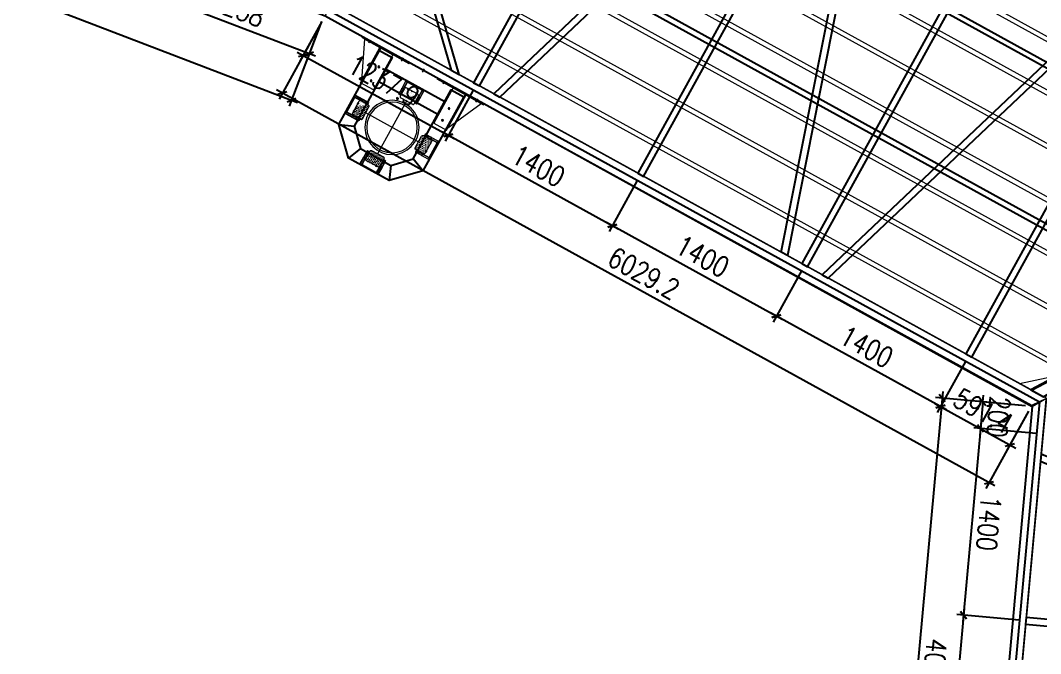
# Model space of a CAD drawing. Extents: x 15372 to 116961, y 24572 to 128109.
# Drawn here: x 82298 to 89921, y 89441 to 94173 of the extents above; entities that cross this region are included whole.
import ezdxf

# ---------------------------------------------------------------- set-up
doc = ezdxf.new("R2010")
doc.units = 0
doc.header["$LTSCALE"] = 1000
doc.header["$MEASUREMENT"] = 0
for name, pattern in [('CENTER', [2, 1.25, -0.25, 0.25, -0.25]), ('DASHED', [0.75, 0.5, -0.25]), ('HIDDEN', [0.375, 0.25, -0.125])]:
    doc.linetypes.add(name, pattern=pattern)
for name, color, linetype in [('主框型材', 4, 'Continuous'), ('卡槽', 242, 'Continuous'), ('标注', 9, 'Continuous'), ('连接端梁', 130, 'Continuous'), ('铝横梁', 220, 'Continuous')]:
    doc.layers.add(name, color=color, linetype=linetype)
for name, color, linetype, lineweight in [('加强板', 140, 'Continuous', 18), ('导框型材', 2, 'Continuous', 18), ('虚线', 8, 'Continuous', 0), ('轮子座', 7, 'Continuous', 9), ('铝主梁', 3, 'Continuous', 9), ('铝龙骨', 7, 'Continuous', 9)]:
    doc.layers.add(name, color=color, linetype=linetype, lineweight=lineweight)
doc.styles.add('HZTXT', font='txtw.shx', dxfattribs={"width": 0.8, "bigfont": 'hztxtw.shx'})
doc.dimstyles.new('DIM-50', dxfattribs={"dimscale": 50, "dimtxt": 3, "dimasz": 1, "dimexe": 1, "dimexo": 1, "dimgap": 1, "dimtad": 1, "dimdec": 1, "dimdsep": 46, "dimtxsty": 'HZTXT', "dimblk": 'OBLIQUE', "dimblk1": 'ARCHTICK', "dimblk2": 'OBLIQUE', "dimcen": 0, "dimdle": 1, "dimclrd": 9, "dimclre": 9, "dimclrt": 2, "dimadec": 1, "dimazin": 0, "dimtfac": 1, "dimtdec": 1, "dimtix": 1, "dimtmove": 2, "dimatfit": 3, "dimldrblk": 'OBLIQUE', "dimfxl": 15, "dimtolj": 1, "dimtzin": 0, "dimarcsym": 1})
pattern_1 = [(0, (1212.185, -561.11), (6.35, 12.7), [0, -12.7])]

# ---------------------------------------------------------------- blocks, each defined once
blk = doc.blocks.new('_Oblique')
at = {"color": 0, "linetype": 'ByBlock', "lineweight": -2}
blk.add_line((-0.5, -0.5), (0.5, 0.5), dxfattribs=at)
blk = doc.blocks.new('*D705')
at = {"layer": 'Defpoints', "color": 0, "transparency": 16777216}
for p in [(49245.7, 68127.9), (57321.7, 68127.9), (57321.7, 67449.2)]:
    blk.add_point(p, dxfattribs=at)
at = {"layer": '标注', "color": 9, "lineweight": -2, "transparency": 16777216}
for p, q in [((49245.7, 68077.9), (49245.7, 67399.2)), ((57321.7, 68077.9), (57321.7, 67399.2)), ((49195.7, 67449.2), (57371.7, 67449.2))]:
    blk.add_line(p, q, dxfattribs=at)
at = {"layer": '标注', "color": 9, "lineweight": -2, "transparency": 16777216, "xscale": 50, "yscale": 50, "zscale": 50}
for p, rotation in [((49245.7, 67449.2), 180.0003109579486), ((57321.7, 67449.2), 0.0003109579486354188)]:
    blk.add_blockref('_Oblique', p, dxfattribs=dict(at, rotation=rotation))
at = {"layer": '标注', "color": 2, "transparency": 16777216, "insert": (53283.7, 67574.2), "char_height": 150, "attachment_point": 5, "rotation": 0.00031, "style": 'HZTXT'}
blk.add_mtext('\\A1;8076', dxfattribs=at)
blk = doc.blocks.new('_ArchTick')
at = {"color": 0, "linetype": 'ByBlock', "const_width": 0.4}
blk.add_lwpolyline([(-0.5, -0.5), (0.5, 0.5)], dxfattribs=at)
blk = doc.blocks.new('*D709')
at = {"layer": 'Defpoints', "color": 0, "transparency": 16777216}
for p in [(56083.7, 68225.9), (57321.7, 68127.9), (56083.7, 67818.6)]:
    blk.add_point(p, dxfattribs=at)
at = {"layer": '标注', "color": 9, "lineweight": -2, "transparency": 16777216}
for p, q in [((56083.7, 68175.9), (56083.7, 67768.6)), ((57321.7, 68077.9), (57321.7, 67768.6)), ((57371.7, 67818.6), (56033.7, 67818.6))]:
    blk.add_line(p, q, dxfattribs=at)
at = {"layer": '标注', "color": 9, "lineweight": -2, "transparency": 16777216, "xscale": 50, "yscale": 50, "zscale": 50, "rotation": 180}
blk.add_blockref('_Oblique', (56083.7, 67818.6), dxfattribs=at)
at = {"layer": '标注', "color": 9, "lineweight": -2, "transparency": 16777216, "xscale": 50, "yscale": 50, "zscale": 50}
blk.add_blockref('_Oblique', (57321.7, 67818.6), dxfattribs=at)
at = {"layer": '标注', "color": 2, "transparency": 16777216, "insert": (56702.7, 67943.6), "char_height": 150, "attachment_point": 5, "style": 'HZTXT'}
blk.add_mtext('\\A1;1238', dxfattribs=at)
blk = doc.blocks.new('*D741')
at = {"layer": 'Defpoints', "color": 0, "transparency": 16777216}
for p in [(63533.7, 67995.2), (69563, 67995.2), (63533.7, 67334.3)]:
    blk.add_point(p, dxfattribs=at)
at = {"layer": '标注', "color": 9, "lineweight": -2, "transparency": 16777216}
for p, q in [((63533.7, 67945.2), (63533.7, 67284.3)), ((69563, 67945.2), (69563, 67284.3)), ((69613, 67334.3), (63483.7, 67334.3))]:
    blk.add_line(p, q, dxfattribs=at)
at = {"layer": '标注', "color": 9, "lineweight": -2, "transparency": 16777216, "xscale": 50, "yscale": 50, "zscale": 50}
for p, rotation in [((63533.7, 67334.3), 179.9999999898094), ((69563, 67334.3), 359.9999999898094)]:
    blk.add_blockref('_Oblique', p, dxfattribs=dict(at, rotation=rotation))
at = {"layer": '标注', "color": 2, "transparency": 16777216, "insert": (66548.4, 67459.3), "char_height": 150, "attachment_point": 5, "rotation": 360, "style": 'HZTXT'}
blk.add_mtext('\\A1;6029.2', dxfattribs=at)
blk = doc.blocks.new('*D744')
at = {"layer": 'Defpoints', "color": 0, "transparency": 16777216}
for p in [(68971.6, 68093.2), (69563, 67995.2), (69563, 67657.1)]:
    blk.add_point(p, dxfattribs=at)
at = {"layer": '标注', "color": 9, "lineweight": -2, "transparency": 16777216}
for p, q in [((68971.6, 68043.2), (68971.6, 67607.1)), ((69563, 67945.2), (69563, 67607.1)), ((68921.6, 67657.1), (69613, 67657.1))]:
    blk.add_line(p, q, dxfattribs=at)
at = {"layer": '标注', "color": 9, "lineweight": -2, "transparency": 16777216, "xscale": 50, "yscale": 50, "zscale": 50, "rotation": 180}
blk.add_blockref('_Oblique', (68971.6, 67657.1), dxfattribs=at)
at = {"layer": '标注', "color": 9, "lineweight": -2, "transparency": 16777216, "xscale": 50, "yscale": 50, "zscale": 50}
blk.add_blockref('_Oblique', (69563, 67657.1), dxfattribs=at)
at = {"layer": '标注', "color": 2, "transparency": 16777216, "insert": (69267.3, 67782.1), "char_height": 150, "attachment_point": 5, "style": 'HZTXT'}
blk.add_mtext('\\A1;591.4', dxfattribs=at)
blk = doc.blocks.new('*D745')
at = {"layer": 'Defpoints', "color": 0, "transparency": 16777216}
for p in [(64771.6, 68093.2), (63533.7, 67995.2), (64771.6, 67657.1)]:
    blk.add_point(p, dxfattribs=at)
at = {"layer": '标注', "color": 9, "lineweight": -2, "transparency": 16777216}
for p, q in [((64771.6, 68043.2), (64771.6, 67607.1)), ((63533.7, 67945.2), (63533.7, 67607.1)), ((63483.7, 67657.1), (64821.6, 67657.1))]:
    blk.add_line(p, q, dxfattribs=at)
at = {"layer": '标注', "color": 9, "lineweight": -2, "transparency": 16777216, "xscale": 50, "yscale": 50, "zscale": 50, "rotation": 180}
blk.add_blockref('_Oblique', (63533.7, 67657.1), dxfattribs=at)
at = {"layer": '标注', "color": 9, "lineweight": -2, "transparency": 16777216, "xscale": 50, "yscale": 50, "zscale": 50}
blk.add_blockref('_Oblique', (64771.6, 67657.1), dxfattribs=at)
at = {"layer": '标注', "color": 2, "transparency": 16777216, "insert": (64152.7, 67782.1), "char_height": 150, "attachment_point": 5, "style": 'HZTXT'}
blk.add_mtext('\\A1;1237.9', dxfattribs=at)
blk = doc.blocks.new('*D746')
at = {"layer": 'Defpoints', "color": 0, "transparency": 16777216}
for p in [(67571.6, 68093.2), (68971.6, 68093.2), (67571.6, 67657.1)]:
    blk.add_point(p, dxfattribs=at)
at = {"layer": '标注', "color": 9, "lineweight": -2, "transparency": 16777216}
for p, q in [((67571.6, 68043.2), (67571.6, 67607.1)), ((68971.6, 68043.2), (68971.6, 67607.1)), ((69021.6, 67657.1), (67521.6, 67657.1))]:
    blk.add_line(p, q, dxfattribs=at)
at = {"layer": '标注', "color": 9, "lineweight": -2, "transparency": 16777216, "xscale": 50, "yscale": 50, "zscale": 50, "rotation": 180}
blk.add_blockref('_Oblique', (67571.6, 67657.1), dxfattribs=at)
at = {"layer": '标注', "color": 9, "lineweight": -2, "transparency": 16777216, "xscale": 50, "yscale": 50, "zscale": 50}
blk.add_blockref('_Oblique', (68971.6, 67657.1), dxfattribs=at)
at = {"layer": '标注', "color": 2, "transparency": 16777216, "insert": (68271.6, 67782.1), "char_height": 150, "attachment_point": 5, "style": 'HZTXT'}
blk.add_mtext('\\A1;1400', dxfattribs=at)
blk = doc.blocks.new('*D747')
at = {"layer": 'Defpoints', "color": 0, "transparency": 16777216}
for p in [(66171.6, 68093.2), (67571.6, 68093.2), (66171.6, 67657.1)]:
    blk.add_point(p, dxfattribs=at)
at = {"layer": '标注', "color": 9, "lineweight": -2, "transparency": 16777216}
for p, q in [((66171.6, 68043.2), (66171.6, 67607.1)), ((67571.6, 68043.2), (67571.6, 67607.1)), ((67621.6, 67657.1), (66121.6, 67657.1))]:
    blk.add_line(p, q, dxfattribs=at)
at = {"layer": '标注', "color": 9, "lineweight": -2, "transparency": 16777216, "xscale": 50, "yscale": 50, "zscale": 50, "rotation": 180}
blk.add_blockref('_Oblique', (66171.6, 67657.1), dxfattribs=at)
at = {"layer": '标注', "color": 9, "lineweight": -2, "transparency": 16777216, "xscale": 50, "yscale": 50, "zscale": 50}
blk.add_blockref('_Oblique', (67571.6, 67657.1), dxfattribs=at)
at = {"layer": '标注', "color": 2, "transparency": 16777216, "insert": (66871.6, 67782.1), "char_height": 150, "attachment_point": 5, "style": 'HZTXT'}
blk.add_mtext('\\A1;1400', dxfattribs=at)
blk = doc.blocks.new('*D748')
at = {"layer": 'Defpoints', "color": 0, "transparency": 16777216}
for p in [(64771.6, 68093.2), (66171.6, 68093.2), (64771.6, 67657.1)]:
    blk.add_point(p, dxfattribs=at)
at = {"layer": '标注', "color": 9, "lineweight": -2, "transparency": 16777216}
for p, q in [((64771.6, 68043.2), (64771.6, 67607.1)), ((66171.6, 68043.2), (66171.6, 67607.1)), ((66221.6, 67657.1), (64721.6, 67657.1))]:
    blk.add_line(p, q, dxfattribs=at)
at = {"layer": '标注', "color": 9, "lineweight": -2, "transparency": 16777216, "xscale": 50, "yscale": 50, "zscale": 50, "rotation": 180}
blk.add_blockref('_Oblique', (64771.6, 67657.1), dxfattribs=at)
at = {"layer": '标注', "color": 9, "lineweight": -2, "transparency": 16777216, "xscale": 50, "yscale": 50, "zscale": 50}
blk.add_blockref('_Oblique', (66171.6, 67657.1), dxfattribs=at)
at = {"layer": '标注', "color": 2, "transparency": 16777216, "insert": (65471.6, 67782.1), "char_height": 150, "attachment_point": 5, "style": 'HZTXT'}
blk.add_mtext('\\A1;1400', dxfattribs=at)
blk = doc.blocks.new('*D756')
at = {"layer": 'Defpoints', "color": 0, "transparency": 16777216}
for p in [(80432.8, 68187.8), (84432.8, 68187.8), (84432.8, 67511.8)]:
    blk.add_point(p, dxfattribs=at)
at = {"layer": '标注', "color": 9, "lineweight": -2, "transparency": 16777216}
for p, q in [((80432.8, 68137.8), (80432.8, 67461.8)), ((84432.8, 68137.8), (84432.8, 67461.8)), ((80382.8, 67511.8), (84482.8, 67511.8))]:
    blk.add_line(p, q, dxfattribs=at)
at = {"layer": '标注', "color": 9, "lineweight": -2, "transparency": 16777216, "xscale": 50, "yscale": 50, "zscale": 50}
for p, rotation in [((80432.8, 67511.8), 179.999617407945), ((84432.8, 67511.8), 359.999617407945)]:
    blk.add_blockref('_Oblique', p, dxfattribs=dict(at, rotation=rotation))
at = {"layer": '标注', "color": 2, "transparency": 16777216, "insert": (82432.8, 67636.8), "char_height": 150, "attachment_point": 5, "rotation": 359.99962, "style": 'HZTXT'}
blk.add_mtext('\\A1;4000', dxfattribs=at)
blk = doc.blocks.new('*D757')
at = {"layer": 'Defpoints', "color": 0, "transparency": 16777216}
for p in [(80632.8, 68285.8), (80432.8, 68187.8), (80632.8, 67817.4)]:
    blk.add_point(p, dxfattribs=at)
at = {"layer": '标注', "color": 9, "lineweight": -2, "transparency": 16777216}
for p, q in [((80632.8, 68235.8), (80632.8, 67767.4)), ((80432.8, 68137.8), (80432.8, 67767.4)), ((80432.8, 67817.4), (80382.8, 67817.4)), ((80432.8, 67817.4), (80632.8, 67817.4)), ((80632.8, 67817.4), (80682.8, 67817.4))]:
    blk.add_line(p, q, dxfattribs=at)
at = {"layer": '标注', "color": 9, "lineweight": -2, "transparency": 16777216, "xscale": 50, "yscale": 50, "zscale": 50}
blk.add_blockref('_Oblique', (80432.8, 67817.4), dxfattribs=at)
at = {"layer": '标注', "color": 9, "lineweight": -2, "transparency": 16777216, "xscale": 50, "yscale": 50, "zscale": 50, "rotation": 180}
blk.add_blockref('_Oblique', (80632.8, 67817.4), dxfattribs=at)
at = {"layer": '标注', "color": 2, "transparency": 16777216, "insert": (80532.8, 67942.4), "char_height": 150, "attachment_point": 5, "style": 'HZTXT'}
blk.add_mtext('\\A1;200', dxfattribs=at)
blk = doc.blocks.new('*D758')
at = {"color": 9, "lineweight": -2, "transparency": 16777216}
for p, q in [((80632.8, 68235.8), (80632.8, 67767.4)), ((82032.8, 68235.8), (82032.8, 67767.4)), ((80582.8, 67817.4), (82082.8, 67817.4))]:
    blk.add_line(p, q, dxfattribs=at)
at = {"layer": 'Defpoints', "color": 0, "transparency": 16777216}
for p in [(80632.8, 68285.8), (82032.8, 68285.8), (82032.8, 67817.4)]:
    blk.add_point(p, dxfattribs=at)
at = {"color": 9, "lineweight": -2, "transparency": 16777216, "xscale": 50, "yscale": 50, "zscale": 50, "rotation": 180}
blk.add_blockref('_Oblique', (80632.8, 67817.4), dxfattribs=at)
at = {"color": 9, "lineweight": -2, "transparency": 16777216, "xscale": 50, "yscale": 50, "zscale": 50}
blk.add_blockref('_Oblique', (82032.8, 67817.4), dxfattribs=at)
at = {"color": 2, "transparency": 16777216, "insert": (81332.8, 67942.4), "char_height": 150, "attachment_point": 5, "style": 'HZTXT'}
blk.add_mtext('\\A1;1400', dxfattribs=at)
blk = doc.blocks.new('*D759')
at = {"color": 9, "lineweight": -2, "transparency": 16777216}
for p, q in [((82032.8, 68235.8), (82032.8, 67767.4)), ((83432.8, 68235.8), (83432.8, 67767.4)), ((81982.8, 67817.4), (83482.8, 67817.4))]:
    blk.add_line(p, q, dxfattribs=at)
at = {"layer": 'Defpoints', "color": 0, "transparency": 16777216}
for p in [(82032.8, 68285.8), (83432.8, 68285.8), (83432.8, 67817.4)]:
    blk.add_point(p, dxfattribs=at)
at = {"color": 9, "lineweight": -2, "transparency": 16777216, "xscale": 50, "yscale": 50, "zscale": 50, "rotation": 180}
blk.add_blockref('_Oblique', (82032.8, 67817.4), dxfattribs=at)
at = {"color": 9, "lineweight": -2, "transparency": 16777216, "xscale": 50, "yscale": 50, "zscale": 50}
blk.add_blockref('_Oblique', (83432.8, 67817.4), dxfattribs=at)
at = {"color": 2, "transparency": 16777216, "insert": (82732.8, 67942.4), "char_height": 150, "attachment_point": 5, "style": 'HZTXT'}
blk.add_mtext('\\A1;1400', dxfattribs=at)
blk = doc.blocks.new('*U608')
h = blk.add_hatch()
h.set_pattern_fill('DOTS', color=256, scale=8)
h.set_pattern_definition(pattern_1)
h.paths.add_polyline_path([(64, 50, 0.4142135624), (54, 60), (-11, 60, 0.4142135624), (-21, 50), (-21, -50, 0.4142135624), (-11, -60), (54, -60, 0.4142135624), (64, -50)])
at = {"layer": '导框型材', "color": 0, "linetype": 'Continuous'}
for p, q in [((-62, 77.5), (-6.502327, 77.5)), ((-6.502327, 77.5), (-1.08338, 77.5)), ((-1.08338, 77.5), (45.5, 77.5)), ((-64, 63.508929), (-64, 75.5)), ((-64, 75.5), (-63.389317, 75.5)), ((-64, -63.50893), (-64, 63.508929)), ((-7.891644, 75.5), (-63.389317, 75.5)), ((-63.389317, 75.5), (-63.389317, 64.5)), ((-63.389317, 64.5), (-7.891644, 64.5)), ((-62, 62.5), (-62, -62.5)), ((-6.502327, 62.5), (-62, 62.5)), ((-2.965328, 75.5), (-7.891644, 75.5)), ((-7.891644, 75.5), (-7.891644, 64.5)), ((-7.891644, 64.5), (-2.965328, 64.5)), ((-1.08338, 62.5), (-6.502327, 62.5)), ((47.5, 75.5), (-2.965328, 75.5)), ((-2.965328, 64.5), (-2.965328, 75.5)), ((47.5, 64.5), (-2.965328, 64.5)), ((45.5, 62.5), (-1.08338, 62.5)), ((31, 62.498484), (31, 60)), ((47.5, 64.5), (47.5, 75.5)), ((-64, -63.78066), (-64, -63.500287)), ((-64, -75.5), (-64, -63.78066)), ((-64, -75.5), (-63.389317, -75.5)), ((-63.389317, -64.5), (-63.389317, -75.5)), ((-7.891644, -64.5), (-63.389317, -64.5)), ((-63.389317, -75.5), (-7.891644, -75.5)), ((-62, -62.5), (-6.502327, -62.5)), ((-2.965328, -64.5), (-7.891644, -64.5)), ((-7.891644, -75.5), (-7.891644, -64.5)), ((-7.891644, -75.5), (-2.965328, -75.5)), ((-6.502327, -62.5), (-1.08338, -62.5)), ((47.5, -64.5), (-2.965328, -64.5)), ((-2.965328, -64.5), (-2.965328, -75.5)), ((47.5, -75.5), (-2.965328, -75.5)), ((-1.08338, -62.5), (45.5, -62.5)), ((31, -60), (31, -62.498484)), ((47.5, -75.5), (47.5, -64.5)), ((-6.502327, -77.5), (-62, -77.5)), ((-1.08338, -77.5), (-6.502327, -77.5)), ((45.5, -77.5), (-1.08338, -77.5))]:
    blk.add_line(p, q, dxfattribs=at)
at = {"layer": '导框型材', "color": 1, "linetype": 'CENTER', "ltscale": 0.28}
for p, q in [((-18.5, 35), (-14.5, 35)), ((-16.5, 37), (-16.5, 33)), ((-18.5, -35), (-14.5, -35)), ((-16.5, -37), (-16.5, -33))]:
    blk.add_line(p, q, dxfattribs=at)
at = {"layer": '导框型材', "color": 1, "linetype": 'CENTER', "ltscale": 0.404352}
for p, q in [((-18.5, 0), (-14.5, 0)), ((-16.5, -2), (-16.5, 2))]:
    blk.add_line(p, q, dxfattribs=at)
at = {"layer": '导框型材', "color": 1, "linetype": 'CENTER', "ltscale": 0.1}
for p, q in [((18.75, 70), (24.25, 70)), ((21.5, 67.25), (21.5, 72.75)), ((18.75, -70), (24.25, -70)), ((21.5, -72.75), (21.5, -67.25))]:
    blk.add_line(p, q, dxfattribs=at)
at = {"layer": '导框型材', "color": 0}
blk.add_lwpolyline([(-11, 60), (54, 60, -0.4142135624), (64, 50), (64, -50, -0.4142135624), (54, -60), (-11, -60, -0.4142135624), (-21, -50), (-21, 50, -0.4142135624)], format="xyb", close=True, dxfattribs=at)
for centre in [(21.5, 70), (21.5, -70)]:
    blk.add_circle(centre, 2.5, dxfattribs=at)
at = {"layer": '导框型材', "color": 0, "linetype": 'Continuous', "extrusion": (0, 0, -1)}
for centre, start, end in [((62, 75.5), 0, 90), ((62, 64.5), 270, 0), ((62, -64.5), 0, 90), ((62, -75.5), 270, 0)]:
    blk.add_arc(centre, 2, start, end, dxfattribs=at)
at = {"layer": '导框型材', "color": 0, "linetype": 'Continuous'}
for centre, radius, start, end in [((45.5, 75.5), 2, 0, 90), ((45.5, 64.5), 2, 270, 0), ((-16.5, -35), 7, 130.0052008841, 229.9947991159), ((45.5, -64.5), 2, 0, 90), ((45.5, -75.5), 2, 270, 0)]:
    blk.add_arc(centre, radius, start, end, dxfattribs=at)
at = {"layer": '导框型材', "color": 0, "linetype": 'Continuous', "extrusion": (1.22461e-16, 0, -1)}
blk.add_arc((16.5, 35), 7, 310.0052008841, 49.9947991159, dxfattribs=at)
at = {"layer": '导框型材', "color": 0, "linetype": 'Continuous'}
for centre, major_axis, ratio, start_param, end_param in [((-62, 75.5), (0, 2), 0.694658, 0, 1.5707963268), ((-6.502327, 75.5), (0, -2), 0.694658, 3.1415926536, 4.7123889804), ((-1.08338, 75.5), (0, -2), 0.940974, 3.1415926536, 4.7123889804), ((-6.502327, 64.5), (0, 2), 0.694658, 1.5707963268, 3.1415926536), ((-1.08338, 64.5), (0, 2), 0.940974, 1.5707963268, 3.1415926536), ((-62, -75.5), (0, 2), 0.694658, 1.5707963268, 3.1415926536), ((-6.502327, -64.5), (0, 2), 0.694658, 0, 1.5707963268), ((-6.502327, -75.5), (0, 2), 0.694658, 1.5707963268, 3.1415926536), ((-1.08338, -64.5), (0, 2), 0.940974, 0, 1.5707963268), ((-1.08338, -75.5), (0, 2), 0.940974, 1.5707963268, 3.1415926536)]:
    blk.add_ellipse(centre, major_axis=major_axis, ratio=ratio, start_param=start_param, end_param=end_param, dxfattribs=at)
at = {"layer": '导框型材', "color": 0, "linetype": 'Continuous', "extrusion": (0, 0, -1)}
for centre, start_param, end_param in [((-62, 64.5), 0, 1.5707963268), ((-62, -64.5), 1.5707963268, 3.1415926536)]:
    blk.add_ellipse(centre, major_axis=(0, -2), ratio=0.694658, start_param=start_param, end_param=end_param, dxfattribs=at)
blk = doc.blocks.new('*U604')
at = {"layer": '轮子座', "color": 0, "linetype": 'ByBlock', "lineweight": -2, "transparency": 16777216}
blk.add_blockref('*U608', (0, 0), dxfattribs=at)
blk = doc.blocks.new('*U605')
h = blk.add_hatch()
h.set_pattern_fill('DOTS', color=256, scale=8)
h.set_pattern_definition(pattern_1)
h.paths.add_polyline_path([(64, 50, 0.4142135624), (54, 60), (-11, 60, 0.4142135624), (-21, 50), (-21, -50, 0.4142135624), (-11, -60), (54, -60, 0.4142135624), (64, -50)])
at = {"layer": '导框型材', "color": 0, "linetype": 'Continuous'}
for p, q in [((-62, 77.5), (-6.502327, 77.5)), ((-6.502327, 77.5), (-1.08338, 77.5)), ((-1.08338, 77.5), (45.5, 77.5)), ((-64, 63.508929), (-64, 75.5)), ((-64, 75.5), (-63.389317, 75.5)), ((-64, -63.50893), (-64, 63.508929)), ((-7.891644, 75.5), (-63.389317, 75.5)), ((-63.389317, 75.5), (-63.389317, 64.5)), ((-63.389317, 64.5), (-7.891644, 64.5)), ((-62, 62.5), (-62, -62.5)), ((-6.502327, 62.5), (-62, 62.5)), ((-2.965328, 75.5), (-7.891644, 75.5)), ((-7.891644, 75.5), (-7.891644, 64.5)), ((-7.891644, 64.5), (-2.965328, 64.5)), ((-1.08338, 62.5), (-6.502327, 62.5)), ((47.5, 75.5), (-2.965328, 75.5)), ((-2.965328, 64.5), (-2.965328, 75.5)), ((47.5, 64.5), (-2.965328, 64.5)), ((45.5, 62.5), (-1.08338, 62.5)), ((31, 62.498484), (31, 60)), ((47.5, 64.5), (47.5, 75.5)), ((-64, -63.78066), (-64, -63.500287)), ((-64, -75.5), (-64, -63.78066)), ((-64, -75.5), (-63.389317, -75.5)), ((-63.389317, -64.5), (-63.389317, -75.5)), ((-7.891644, -64.5), (-63.389317, -64.5)), ((-63.389317, -75.5), (-7.891644, -75.5)), ((-62, -62.5), (-6.502327, -62.5)), ((-2.965328, -64.5), (-7.891644, -64.5)), ((-7.891644, -75.5), (-7.891644, -64.5)), ((-7.891644, -75.5), (-2.965328, -75.5)), ((-6.502327, -62.5), (-1.08338, -62.5)), ((47.5, -64.5), (-2.965328, -64.5)), ((-2.965328, -64.5), (-2.965328, -75.5)), ((47.5, -75.5), (-2.965328, -75.5)), ((-1.08338, -62.5), (45.5, -62.5)), ((31, -60), (31, -62.498484)), ((47.5, -75.5), (47.5, -64.5)), ((-6.502327, -77.5), (-62, -77.5)), ((-1.08338, -77.5), (-6.502327, -77.5)), ((45.5, -77.5), (-1.08338, -77.5))]:
    blk.add_line(p, q, dxfattribs=at)
at = {"layer": '导框型材', "color": 1, "linetype": 'CENTER', "ltscale": 0.28}
for p, q in [((-18.5, 35), (-14.5, 35)), ((-16.5, 37), (-16.5, 33)), ((-18.5, -35), (-14.5, -35)), ((-16.5, -37), (-16.5, -33))]:
    blk.add_line(p, q, dxfattribs=at)
at = {"layer": '导框型材', "color": 1, "linetype": 'CENTER', "ltscale": 0.404352}
for p, q in [((-18.5, 0), (-14.5, 0)), ((-16.5, -2), (-16.5, 2))]:
    blk.add_line(p, q, dxfattribs=at)
at = {"layer": '导框型材', "color": 1, "linetype": 'CENTER', "ltscale": 0.1}
for p, q in [((18.75, 70), (24.25, 70)), ((21.5, 67.25), (21.5, 72.75)), ((18.75, -70), (24.25, -70)), ((21.5, -72.75), (21.5, -67.25))]:
    blk.add_line(p, q, dxfattribs=at)
at = {"layer": '导框型材', "color": 0}
blk.add_lwpolyline([(-11, 60), (54, 60, -0.4142135624), (64, 50), (64, -50, -0.4142135624), (54, -60), (-11, -60, -0.4142135624), (-21, -50), (-21, 50, -0.4142135624)], format="xyb", close=True, dxfattribs=at)
for centre in [(21.5, 70), (21.5, -70)]:
    blk.add_circle(centre, 2.5, dxfattribs=at)
at = {"layer": '导框型材', "color": 0, "linetype": 'Continuous', "extrusion": (0, 0, -1)}
for centre, start, end in [((62, 75.5), 0, 90), ((62, 64.5), 270, 0), ((62, -64.5), 0, 90), ((62, -75.5), 270, 0)]:
    blk.add_arc(centre, 2, start, end, dxfattribs=at)
at = {"layer": '导框型材', "color": 0, "linetype": 'Continuous'}
for centre, radius, start, end in [((45.5, 75.5), 2, 0, 90), ((45.5, 64.5), 2, 270, 0), ((-16.5, -35), 7, 130.0052008841, 229.9947991159), ((45.5, -64.5), 2, 0, 90), ((45.5, -75.5), 2, 270, 0)]:
    blk.add_arc(centre, radius, start, end, dxfattribs=at)
at = {"layer": '导框型材', "color": 0, "linetype": 'Continuous', "extrusion": (1.22461e-16, 0, -1)}
blk.add_arc((16.5, 35), 7, 310.0052008841, 49.9947991159, dxfattribs=at)
at = {"layer": '导框型材', "color": 0, "linetype": 'Continuous'}
for centre, major_axis, ratio, start_param, end_param in [((-62, 75.5), (0, 2), 0.694658, 0, 1.5707963268), ((-6.502327, 75.5), (0, -2), 0.694658, 3.1415926536, 4.7123889804), ((-1.08338, 75.5), (0, -2), 0.940974, 3.1415926536, 4.7123889804), ((-6.502327, 64.5), (0, 2), 0.694658, 1.5707963268, 3.1415926536), ((-1.08338, 64.5), (0, 2), 0.940974, 1.5707963268, 3.1415926536), ((-62, -75.5), (0, 2), 0.694658, 1.5707963268, 3.1415926536), ((-6.502327, -64.5), (0, 2), 0.694658, 0, 1.5707963268), ((-6.502327, -75.5), (0, 2), 0.694658, 1.5707963268, 3.1415926536), ((-1.08338, -64.5), (0, 2), 0.940974, 0, 1.5707963268), ((-1.08338, -75.5), (0, 2), 0.940974, 1.5707963268, 3.1415926536)]:
    blk.add_ellipse(centre, major_axis=major_axis, ratio=ratio, start_param=start_param, end_param=end_param, dxfattribs=at)
at = {"layer": '导框型材', "color": 0, "linetype": 'Continuous', "extrusion": (0, 0, -1)}
for centre, start_param, end_param in [((-62, 64.5), 0, 1.5707963268), ((-62, -64.5), 1.5707963268, 3.1415926536)]:
    blk.add_ellipse(centre, major_axis=(0, -2), ratio=0.694658, start_param=start_param, end_param=end_param, dxfattribs=at)
blk = doc.blocks.new('*U606')
at = {"layer": '轮子座', "color": 0, "linetype": 'ByBlock', "lineweight": -2, "transparency": 16777216}
blk.add_blockref('*U605', (0, 0), dxfattribs=at)
blk = doc.blocks.new('*U607')
h = blk.add_hatch()
h.set_pattern_fill('DOTS', color=256, scale=8)
h.set_pattern_definition(pattern_1)
h.paths.add_polyline_path([(64, 50, 0.4142135624), (54, 60), (-11, 60, 0.4142135624), (-21, 50), (-21, -50, 0.4142135624), (-11, -60), (54, -60, 0.4142135624), (64, -50)])
at = {"layer": '导框型材', "color": 0, "linetype": 'Continuous'}
for p, q in [((-62, 77.5), (-6.502327, 77.5)), ((-6.502327, 77.5), (-1.08338, 77.5)), ((-1.08338, 77.5), (45.5, 77.5)), ((-64, 63.508929), (-64, 75.5)), ((-64, 75.5), (-63.389317, 75.5)), ((-64, -63.50893), (-64, 63.508929)), ((-7.891644, 75.5), (-63.389317, 75.5)), ((-63.389317, 75.5), (-63.389317, 64.5)), ((-63.389317, 64.5), (-7.891644, 64.5)), ((-62, 62.5), (-62, -62.5)), ((-6.502327, 62.5), (-62, 62.5)), ((-2.965328, 75.5), (-7.891644, 75.5)), ((-7.891644, 75.5), (-7.891644, 64.5)), ((-7.891644, 64.5), (-2.965328, 64.5)), ((-1.08338, 62.5), (-6.502327, 62.5)), ((47.5, 75.5), (-2.965328, 75.5)), ((-2.965328, 64.5), (-2.965328, 75.5)), ((47.5, 64.5), (-2.965328, 64.5)), ((45.5, 62.5), (-1.08338, 62.5)), ((31, 62.498484), (31, 60)), ((47.5, 64.5), (47.5, 75.5)), ((-64, -63.78066), (-64, -63.500287)), ((-64, -75.5), (-64, -63.78066)), ((-64, -75.5), (-63.389317, -75.5)), ((-63.389317, -64.5), (-63.389317, -75.5)), ((-7.891644, -64.5), (-63.389317, -64.5)), ((-63.389317, -75.5), (-7.891644, -75.5)), ((-62, -62.5), (-6.502327, -62.5)), ((-2.965328, -64.5), (-7.891644, -64.5)), ((-7.891644, -75.5), (-7.891644, -64.5)), ((-7.891644, -75.5), (-2.965328, -75.5)), ((-6.502327, -62.5), (-1.08338, -62.5)), ((47.5, -64.5), (-2.965328, -64.5)), ((-2.965328, -64.5), (-2.965328, -75.5)), ((47.5, -75.5), (-2.965328, -75.5)), ((-1.08338, -62.5), (45.5, -62.5)), ((31, -60), (31, -62.498484)), ((47.5, -75.5), (47.5, -64.5)), ((-6.502327, -77.5), (-62, -77.5)), ((-1.08338, -77.5), (-6.502327, -77.5)), ((45.5, -77.5), (-1.08338, -77.5))]:
    blk.add_line(p, q, dxfattribs=at)
at = {"layer": '导框型材', "color": 1, "linetype": 'CENTER', "ltscale": 0.28}
for p, q in [((-18.5, 35), (-14.5, 35)), ((-16.5, 37), (-16.5, 33)), ((-18.5, -35), (-14.5, -35)), ((-16.5, -37), (-16.5, -33))]:
    blk.add_line(p, q, dxfattribs=at)
at = {"layer": '导框型材', "color": 1, "linetype": 'CENTER', "ltscale": 0.404352}
for p, q in [((-18.5, 0), (-14.5, 0)), ((-16.5, -2), (-16.5, 2))]:
    blk.add_line(p, q, dxfattribs=at)
at = {"layer": '导框型材', "color": 1, "linetype": 'CENTER', "ltscale": 0.1}
for p, q in [((18.75, 70), (24.25, 70)), ((21.5, 67.25), (21.5, 72.75)), ((18.75, -70), (24.25, -70)), ((21.5, -72.75), (21.5, -67.25))]:
    blk.add_line(p, q, dxfattribs=at)
at = {"layer": '导框型材', "color": 0}
blk.add_lwpolyline([(-11, 60), (54, 60, -0.4142135624), (64, 50), (64, -50, -0.4142135624), (54, -60), (-11, -60, -0.4142135624), (-21, -50), (-21, 50, -0.4142135624)], format="xyb", close=True, dxfattribs=at)
for centre in [(21.5, 70), (21.5, -70)]:
    blk.add_circle(centre, 2.5, dxfattribs=at)
at = {"layer": '导框型材', "color": 0, "linetype": 'Continuous', "extrusion": (0, 0, -1)}
for centre, start, end in [((62, 75.5), 0, 90), ((62, 64.5), 270, 0), ((62, -64.5), 0, 90), ((62, -75.5), 270, 0)]:
    blk.add_arc(centre, 2, start, end, dxfattribs=at)
at = {"layer": '导框型材', "color": 0, "linetype": 'Continuous'}
for centre, radius, start, end in [((45.5, 75.5), 2, 0, 90), ((45.5, 64.5), 2, 270, 0), ((-16.5, -35), 7, 130.0052008841, 229.9947991159), ((45.5, -64.5), 2, 0, 90), ((45.5, -75.5), 2, 270, 0)]:
    blk.add_arc(centre, radius, start, end, dxfattribs=at)
at = {"layer": '导框型材', "color": 0, "linetype": 'Continuous', "extrusion": (1.22461e-16, 0, -1)}
blk.add_arc((16.5, 35), 7, 310.0052008841, 49.9947991159, dxfattribs=at)
at = {"layer": '导框型材', "color": 0, "linetype": 'Continuous'}
for centre, major_axis, ratio, start_param, end_param in [((-62, 75.5), (0, 2), 0.694658, 0, 1.5707963268), ((-6.502327, 75.5), (0, -2), 0.694658, 3.1415926536, 4.7123889804), ((-1.08338, 75.5), (0, -2), 0.940974, 3.1415926536, 4.7123889804), ((-6.502327, 64.5), (0, 2), 0.694658, 1.5707963268, 3.1415926536), ((-1.08338, 64.5), (0, 2), 0.940974, 1.5707963268, 3.1415926536), ((-62, -75.5), (0, 2), 0.694658, 1.5707963268, 3.1415926536), ((-6.502327, -64.5), (0, 2), 0.694658, 0, 1.5707963268), ((-6.502327, -75.5), (0, 2), 0.694658, 1.5707963268, 3.1415926536), ((-1.08338, -64.5), (0, 2), 0.940974, 0, 1.5707963268), ((-1.08338, -75.5), (0, 2), 0.940974, 1.5707963268, 3.1415926536)]:
    blk.add_ellipse(centre, major_axis=major_axis, ratio=ratio, start_param=start_param, end_param=end_param, dxfattribs=at)
at = {"layer": '导框型材', "color": 0, "linetype": 'Continuous', "extrusion": (0, 0, -1)}
for centre, start_param, end_param in [((-62, 64.5), 0, 1.5707963268), ((-62, -64.5), 1.5707963268, 3.1415926536)]:
    blk.add_ellipse(centre, major_axis=(0, -2), ratio=0.694658, start_param=start_param, end_param=end_param, dxfattribs=at)
blk = doc.blocks.new('*U610')
at = {"layer": '轮子座', "color": 0, "linetype": 'ByBlock', "lineweight": -2, "transparency": 16777216}
blk.add_blockref('*U607', (0, 0), dxfattribs=at)
blk = doc.blocks.new('*U611')
h = blk.add_hatch()
h.set_pattern_fill('DOTS', color=256, scale=8)
h.set_pattern_definition(pattern_1)
h.paths.add_polyline_path([(64, 50, 0.4142135624), (54, 60), (-11, 60, 0.4142135624), (-21, 50), (-21, -50, 0.4142135624), (-11, -60), (54, -60, 0.4142135624), (64, -50)])
at = {"layer": '导框型材', "color": 0, "linetype": 'Continuous'}
for p, q in [((-62, 77.5), (-6.502327, 77.5)), ((-6.502327, 77.5), (-1.08338, 77.5)), ((-1.08338, 77.5), (45.5, 77.5)), ((-64, 63.508929), (-64, 75.5)), ((-64, 75.5), (-63.389317, 75.5)), ((-64, -63.50893), (-64, 63.508929)), ((-7.891644, 75.5), (-63.389317, 75.5)), ((-63.389317, 75.5), (-63.389317, 64.5)), ((-63.389317, 64.5), (-7.891644, 64.5)), ((-62, 62.5), (-62, -62.5)), ((-6.502327, 62.5), (-62, 62.5)), ((-2.965328, 75.5), (-7.891644, 75.5)), ((-7.891644, 75.5), (-7.891644, 64.5)), ((-7.891644, 64.5), (-2.965328, 64.5)), ((-1.08338, 62.5), (-6.502327, 62.5)), ((47.5, 75.5), (-2.965328, 75.5)), ((-2.965328, 64.5), (-2.965328, 75.5)), ((47.5, 64.5), (-2.965328, 64.5)), ((45.5, 62.5), (-1.08338, 62.5)), ((31, 62.498484), (31, 60)), ((47.5, 64.5), (47.5, 75.5)), ((-64, -63.78066), (-64, -63.500287)), ((-64, -75.5), (-64, -63.78066)), ((-64, -75.5), (-63.389317, -75.5)), ((-63.389317, -64.5), (-63.389317, -75.5)), ((-7.891644, -64.5), (-63.389317, -64.5)), ((-63.389317, -75.5), (-7.891644, -75.5)), ((-62, -62.5), (-6.502327, -62.5)), ((-2.965328, -64.5), (-7.891644, -64.5)), ((-7.891644, -75.5), (-7.891644, -64.5)), ((-7.891644, -75.5), (-2.965328, -75.5)), ((-6.502327, -62.5), (-1.08338, -62.5)), ((47.5, -64.5), (-2.965328, -64.5)), ((-2.965328, -64.5), (-2.965328, -75.5)), ((47.5, -75.5), (-2.965328, -75.5)), ((-1.08338, -62.5), (45.5, -62.5)), ((31, -60), (31, -62.498484)), ((47.5, -75.5), (47.5, -64.5)), ((-6.502327, -77.5), (-62, -77.5)), ((-1.08338, -77.5), (-6.502327, -77.5)), ((45.5, -77.5), (-1.08338, -77.5))]:
    blk.add_line(p, q, dxfattribs=at)
at = {"layer": '导框型材', "color": 1, "linetype": 'CENTER', "ltscale": 0.28}
for p, q in [((-18.5, 35), (-14.5, 35)), ((-16.5, 37), (-16.5, 33)), ((-18.5, -35), (-14.5, -35)), ((-16.5, -37), (-16.5, -33))]:
    blk.add_line(p, q, dxfattribs=at)
at = {"layer": '导框型材', "color": 1, "linetype": 'CENTER', "ltscale": 0.404352}
for p, q in [((-18.5, 0), (-14.5, 0)), ((-16.5, -2), (-16.5, 2))]:
    blk.add_line(p, q, dxfattribs=at)
at = {"layer": '导框型材', "color": 1, "linetype": 'CENTER', "ltscale": 0.1}
for p, q in [((18.75, 70), (24.25, 70)), ((21.5, 67.25), (21.5, 72.75)), ((18.75, -70), (24.25, -70)), ((21.5, -72.75), (21.5, -67.25))]:
    blk.add_line(p, q, dxfattribs=at)
at = {"layer": '导框型材', "color": 0}
blk.add_lwpolyline([(-11, 60), (54, 60, -0.4142135624), (64, 50), (64, -50, -0.4142135624), (54, -60), (-11, -60, -0.4142135624), (-21, -50), (-21, 50, -0.4142135624)], format="xyb", close=True, dxfattribs=at)
for centre in [(21.5, 70), (21.5, -70)]:
    blk.add_circle(centre, 2.5, dxfattribs=at)
at = {"layer": '导框型材', "color": 0, "linetype": 'Continuous', "extrusion": (0, 0, -1)}
for centre, start, end in [((62, 75.5), 0, 90), ((62, 64.5), 270, 0), ((62, -64.5), 0, 90), ((62, -75.5), 270, 0)]:
    blk.add_arc(centre, 2, start, end, dxfattribs=at)
at = {"layer": '导框型材', "color": 0, "linetype": 'Continuous'}
for centre, radius, start, end in [((45.5, 75.5), 2, 0, 90), ((45.5, 64.5), 2, 270, 0), ((-16.5, -35), 7, 130.0052008841, 229.9947991159), ((45.5, -64.5), 2, 0, 90), ((45.5, -75.5), 2, 270, 0)]:
    blk.add_arc(centre, radius, start, end, dxfattribs=at)
at = {"layer": '导框型材', "color": 0, "linetype": 'Continuous', "extrusion": (1.22461e-16, 0, -1)}
blk.add_arc((16.5, 35), 7, 310.0052008841, 49.9947991159, dxfattribs=at)
at = {"layer": '导框型材', "color": 0, "linetype": 'Continuous'}
for centre, major_axis, ratio, start_param, end_param in [((-62, 75.5), (0, 2), 0.694658, 0, 1.5707963268), ((-6.502327, 75.5), (0, -2), 0.694658, 3.1415926536, 4.7123889804), ((-1.08338, 75.5), (0, -2), 0.940974, 3.1415926536, 4.7123889804), ((-6.502327, 64.5), (0, 2), 0.694658, 1.5707963268, 3.1415926536), ((-1.08338, 64.5), (0, 2), 0.940974, 1.5707963268, 3.1415926536), ((-62, -75.5), (0, 2), 0.694658, 1.5707963268, 3.1415926536), ((-6.502327, -64.5), (0, 2), 0.694658, 0, 1.5707963268), ((-6.502327, -75.5), (0, 2), 0.694658, 1.5707963268, 3.1415926536), ((-1.08338, -64.5), (0, 2), 0.940974, 0, 1.5707963268), ((-1.08338, -75.5), (0, 2), 0.940974, 1.5707963268, 3.1415926536)]:
    blk.add_ellipse(centre, major_axis=major_axis, ratio=ratio, start_param=start_param, end_param=end_param, dxfattribs=at)
at = {"layer": '导框型材', "color": 0, "linetype": 'Continuous', "extrusion": (0, 0, -1)}
for centre, start_param, end_param in [((-62, 64.5), 0, 1.5707963268), ((-62, -64.5), 1.5707963268, 3.1415926536)]:
    blk.add_ellipse(centre, major_axis=(0, -2), ratio=0.694658, start_param=start_param, end_param=end_param, dxfattribs=at)
blk = doc.blocks.new('*U609')
at = {"layer": '轮子座', "color": 0, "linetype": 'ByBlock', "lineweight": -2, "transparency": 16777216}
blk.add_blockref('*U611', (0, 0), dxfattribs=at)
blk = doc.blocks.new('外抱桩器')
for radius in [203, 189]:
    blk.add_circle((0, 486.5), radius)
at = {"layer": '主框型材'}
for points in [[(-358.5, 660.4), (-358.5, 27.9), (-252.5, 27.9), (-252.5, 615.9), (-129.4, 739), (129.4, 739), (252.5, 615.9), (252.5, 27.9), (358.5, 27.9), (358.5, 659.8), (173.3, 845), (-173.3, 845), (-358.5, 659.8)], [(-129.4, 739), (-173.3, 845)], [(129.4, 739), (173.3, 845)], [(-358.5, 659.8), (-252.5, 615.9)], [(358.5, 659.8), (252.5, 615.9)]]:
    blk.add_lwpolyline(points, dxfattribs=at)
blk.add_lwpolyline([(-252.5, 128), (-252.5, 234), (252.5, 234), (252.5, 128)], close=True, dxfattribs=at)
at = {"layer": '导框型材', "color": 1, "linetype": 'CENTER', "ltscale": 5}
for p, q in [((0, 256.1), (0, 717)), ((229.5, 486.5), (-229.5, 486.5))]:
    blk.add_line(p, q, dxfattribs=at)
at = {"layer": '导框型材', "color": 2, "linetype": 'HIDDEN', "ltscale": 100}
for p, q in [((-359, 8), (-359, 308)), ((359, 8), (359, 308))]:
    blk.add_line(p, q, dxfattribs=at)
at = {"layer": '导框型材', "color": 1, "linetype": 'CENTER', "ltscale": 0.28}
for p, q in [((-312.7, 258), (-297.3, 258)), ((-305, 250.3), (-305, 265.7)), ((312.7, 258), (297.3, 258)), ((305, 250.3), (305, 265.7)), ((312.7, 158), (297.3, 158)), ((305, 150.3), (305, 165.7)), ((-312.7, 138), (-297.3, 138)), ((-305, 130.3), (-305, 145.7))]:
    blk.add_line(p, q, dxfattribs=at)
at = {"layer": '导框型材', "color": 2, "linetype": 'DASHED', "ltscale": 2}
for p, q in [((-517, 0), (-117, 0)), ((517, 0), (117, 0))]:
    blk.add_line(p, q, dxfattribs=at)
at = {"layer": '导框型材', "color": 1, "linetype": 'CENTER', "ltscale": 0.36}
for p, q in [((-464, 8), (-464, 0)), ((-457, 18.1), (-457, -9.9)), ((-450, 8), (-450, 0)), ((-184, 8), (-184, 0)), ((-177, 18.1), (-177, -9.9)), ((-170, 8), (-170, 0)), ((-14, 0), (14, 0)), ((0, 14), (0, -14)), ((170, 8), (170, 0)), ((177, 18.1), (177, -9.9)), ((184, 8), (184, 0)), ((450, 8), (450, 0)), ((457, 18.1), (457, -9.9)), ((464, 8), (464, 0))]:
    blk.add_line(p, q, dxfattribs=at)
at = {"layer": '导框型材', "color": 2}
for points in [[(-257, 8), (-257, 308), (-367, 308), (-367, 8)], [(257, 8), (257, 308), (367, 308), (367, 8)], [(-517, 0), (-117, 0), (-117, 8), (-517, 8)], [(517, 0), (117, 0), (117, 8), (517, 8)]]:
    blk.add_lwpolyline(points, close=True, dxfattribs=at)
for points in [[(-497, 8), (-367, 8), (-367, 288), (-497, 8)], [(497, 8), (367, 8), (367, 288), (497, 8)]]:
    blk.add_lwpolyline(points, dxfattribs=at)
for centre in [(-305, 258), (305, 258), (305, 158), (-305, 138)]:
    blk.add_circle(centre, 7, dxfattribs=at)
at = {"layer": '轮子座', "color": 7, "xscale": -1, "rotation": 90}
blk.add_blockref('*U610', (0, 775.5), dxfattribs=at)
at = {"layer": '轮子座', "color": 7}
blk.add_blockref('*U604', (-289, 486.5), dxfattribs=at)
at = {"layer": '轮子座', "color": 7, "xscale": -1}
blk.add_blockref('*U606', (289, 486.5), dxfattribs=at)
at = {"layer": '轮子座', "color": 7, "rotation": 90}
blk.add_blockref('*U609', (0, 197.5), dxfattribs=at)
blk = doc.blocks.new('M31')
at = {"layer": '标注'}
dim = blk.add_linear_dim(base=(56083.69, 67818.57), p1=(57321.7, 68127.94), p2=(56083.69, 68225.9), dimstyle='DIM-50', dxfattribs=at)
dim.commit()
dim.dimension.update_dxf_attribs({"geometry": '*D709', "text_midpoint": (56702.7, 67943.57)})
dim = blk.add_aligned_dim(p1=(49245.7, 68127.9), p2=(57321.7, 68127.94), distance=-678.72, dimstyle='DIM-50', dxfattribs=at)
dim.commit()
dim.dimension.update_dxf_attribs({"geometry": '*D705', "text_midpoint": (53283.71, 67574.2)})
blk = doc.blocks.new('M41')
at = {"layer": '加强板', "color": 5}
blk.add_lwpolyline([(69606.13, 68093.16), (69406.16, 68093.16), (69648.58, 68304.35), (69715.55, 68260.58)], close=True, dxfattribs=at)
blk.add_lwpolyline([(69606.13, 68093.16), (69406.16, 68093.16), (69648.58, 68304.35), (69715.55, 68260.58)], close=True, dxfattribs=at)
at = {"layer": '卡槽', "color": 22, "ltscale": 5000, "elevation": 0}
for points in [[(70994.14, 70295.15), (70994.14, 70255.15), (63421.48, 70255.15), (63421.48, 70295.15)], [(70309.09, 69195.18), (70309.09, 69235.18), (63494.09, 69235.18), (63494.09, 69195.18)]]:
    blk.add_lwpolyline(points, close=True, dxfattribs=at)
at = {"layer": '虚线', "color": 1, "linetype": 'HIDDEN', "ltscale": 300}
for p, q in [((71673.08, 71397.15), (69513.53, 68093.15)), ((71673.08, 71397.15), (69513.53, 68093.15)), ((63526.99, 68093.16), (69609.11, 68093.16)), ((63526.99, 68093.16), (69609.11, 68093.16))]:
    blk.add_line(p, q, dxfattribs=at)
at = {"layer": '连接端梁'}
blk.add_lwpolyline([(69609.11, 68093.16), (71768.66, 71397.16), (71661.14, 71397.17), (69501.59, 68093.16)], close=True, dxfattribs=at)
blk.add_lwpolyline([(69609.11, 68093.16), (71768.66, 71397.16), (71661.14, 71397.17), (69501.59, 68093.16)], close=True, dxfattribs=at)
at = {"layer": '铝主梁', "color": 3}
blk.add_lwpolyline([(63533.74, 67995.19), (69562.98, 67995.16), (69633.58, 68095.16), (63526.3, 68095.16)], close=True, dxfattribs=at)
at = {"layer": '铝横梁', "color": 243}
for points in [[(64747.61, 71397.16), (64747.61, 68093.16), (64797.61, 68093.16), (64797.61, 71397.16)], [(65972.25, 71397.16), (64920.62, 68093.16), (64972.89, 68092.56), (66024.52, 71396.56)], [(66147.61, 71397.16), (66147.61, 68093.16), (66197.61, 68093.16), (66197.61, 71397.16)], [(66372.97, 71397.16), (67424.6, 68093.16), (67372.34, 68092.56), (66320.71, 71396.56)], [(67547.61, 71397.16), (67547.61, 68093.16), (67597.61, 68093.16), (67597.61, 71397.16)], [(68772.25, 71397.16), (67720.62, 68093.16), (67772.89, 68092.56), (68824.52, 71396.56)], [(68947.61, 71397.16), (68947.61, 68093.16), (68997.61, 68093.16), (68997.61, 71397.16)], [(63555.9, 69092.01), (64554.72, 68093.18), (64624.02, 68094.59), (63552.29, 69166.33)]]:
    blk.add_lwpolyline(points, close=True, dxfattribs=at)
at = {"layer": '铝龙骨', "color": 0}
for points in [[(63370.6, 70430.16), (63370.6, 70465.16), (71143.6, 70465.16), (71143.6, 70430.16)], [(63390.6, 70080.16), (63390.6, 70115.16), (70918.6, 70115.16), (70918.6, 70080.16)], [(63420.6, 69730.16), (63420.6, 69765.16), (70678.6, 69765.16), (70678.6, 69730.16)], [(63440.6, 69380.16), (63440.6, 69415.16), (70448.6, 69415.16), (70448.6, 69380.16)], [(63470.6, 69030.16), (63470.6, 69065.16), (70218.6, 69065.16), (70218.6, 69030.16)], [(63490.6, 68680.16), (63490.6, 68715.16), (69988.6, 68715.16), (69988.6, 68680.16)], [(63515.6, 68330.16), (63515.6, 68365.16), (69768.6, 68365.16), (69768.6, 68330.16)]]:
    blk.add_lwpolyline(points, close=True, dxfattribs=at)
at = {"layer": '标注'}
for base, p1, p2, picture, middle in [((64771.61, 67657.07), (63533.74, 67995.16), (64771.61, 68093.16), '*D745', (64152.68, 67782.07)), ((64771.61, 67657.07), (66171.61, 68093.16), (64771.61, 68093.16), '*D748', (65471.61, 67782.07)), ((66171.61, 67657.07), (67571.61, 68093.16), (66171.61, 68093.16), '*D747', (66871.61, 67782.07)), ((67571.61, 67657.07), (68971.61, 68093.16), (67571.61, 68093.16), '*D746', (68271.61, 67782.07)), ((69562.98, 67657.07), (68971.61, 68093.16), (69562.98, 67995.16), '*D744', (69267.29, 67782.07))]:
    dim = blk.add_linear_dim(base=base, p1=p1, p2=p2, angle=180, dimstyle='DIM-50', dxfattribs=at)
    dim.commit()
    dim.dimension.update_dxf_attribs({"geometry": picture, "text_midpoint": middle})
dim = blk.add_aligned_dim(p1=(69562.98, 67995.16), p2=(63533.74, 67995.16), distance=660.82, dimstyle='DIM-50', dxfattribs=at)
dim.commit()
dim.dimension.update_dxf_attribs({"geometry": '*D741', "text_midpoint": (66548.36, 67459.34)})
blk = doc.blocks.new('M51')
at = {"layer": '虚线', "color": 1, "linetype": 'HIDDEN', "ltscale": 300}
blk.add_line((84334.8, 68285.8), (80368.74, 68285.8), dxfattribs=at)
at = {"layer": '铝主梁', "color": 3}
blk.add_lwpolyline([(84432.8, 68187.8), (80432.81, 68187.8), (80362.2, 68287.8), (84324.8, 68287.8)], close=True, dxfattribs=at)
at = {"layer": '铝横梁', "color": 243}
for points in [[(81833.43, 71589.8), (80781.8, 68285.8), (80834.07, 68285.2), (81885.7, 71589.2)], [(82008.79, 71589.8), (82008.79, 68285.8), (82058.79, 68285.8), (82058.79, 71589.8)]]:
    blk.add_lwpolyline(points, close=True, dxfattribs=at)
for base, p1, p2, picture, middle in [((82032.79, 67817.42), (80632.79, 68285.8), (82032.79, 68285.8), '*D758', (81332.79, 67942.42)), ((83432.79, 67817.42), (82032.79, 68285.8), (83432.79, 68285.8), '*D759', (82732.79, 67942.42))]:
    dim = blk.add_linear_dim(base=base, p1=p1, p2=p2, dimstyle='DIM-50')
    dim.commit()
    dim.dimension.update_dxf_attribs({"geometry": picture, "text_midpoint": middle})
at = {"layer": '标注'}
dim = blk.add_linear_dim(base=(80632.79, 67817.42), p1=(80432.81, 68187.8), p2=(80632.79, 68285.8), angle=180, dimstyle='DIM-50', dxfattribs=at)
dim.commit()
dim.dimension.update_dxf_attribs({"geometry": '*D757', "text_midpoint": (80532.8, 67942.42)})
dim = blk.add_aligned_dim(p1=(80432.81, 68187.8), p2=(84432.8, 68187.78), distance=-676, dimstyle='DIM-50', dxfattribs=at)
dim.commit()
dim.dimension.update_dxf_attribs({"geometry": '*D756', "text_midpoint": (82432.8, 67636.79)})

msp = doc.modelspace()

# ---------------------------------------------------------------- linework, layer by layer
at = {"layer": '连接端梁', "color": 0, "elevation": 29521}
for points in [[(32565.04, 88827.31), (32094.71, 92703.36), (37376.89, 95312.91), (44987.75, 97846.13), (45058.09, 97869.54), (52940.73, 99335.03), (53013.62, 99348.58), (61096.76, 99723.29), (69081.15, 98993.18), (69154.59, 98986.46), (76963.97, 97168.86), (77035.76, 97152.15), (84522.31, 94281.3), (84586.64, 94256.63), (89911.61, 91321.86), (89564.8, 87513.92)], [(32631.24, 88696.84), (32149.4, 92667.71), (37387.62, 95262.44), (45074.64, 97821.71), (53023.46, 99298.93), (61099.71, 99672.71), (69150.96, 98935.97), (77025.25, 97102.63), (84573.92, 94207.29), (89858.61, 91288.06), (89495.49, 87304.59)]]:
    msp.add_lwpolyline(points, dxfattribs=at)

# ---------------------------------------------------------------- block references
for name, p, rotation in [('M31', (6651.42, 51123.56, 29521), 339.0197641497624), ('M41', (-3888.64, 65323.84, 29521), 331.1393975733866), ('M51', (29253.58, 177578.52, 29521), 264.79182896322)]:
    msp.add_blockref(name, p, dxfattribs=dict(rotation=rotation))
at = {"layer": '导框型材', "xscale": -1, "rotation": 151.1189845992165}
msp.add_blockref('外抱桩器', (85309.68, 93799.11, 29521), dxfattribs=at)

doc.saveas('drawing.dxf')
